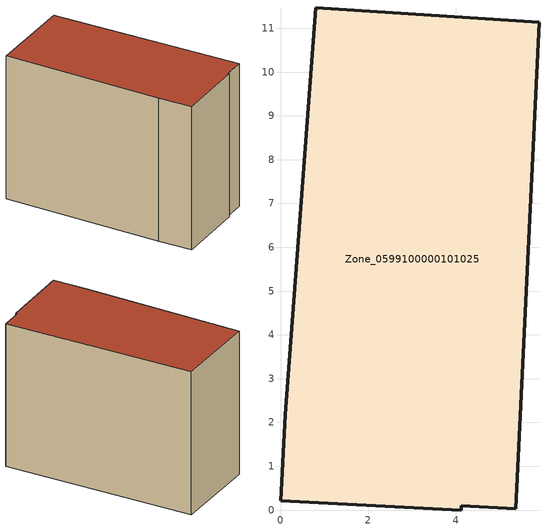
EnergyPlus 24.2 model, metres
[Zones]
Zone_0599100000101025
 floor ground (C_G): 0,0.21 0.11,2.17 0.8,11.46 5.91,11.14 5.37,0.03 4.12,0.09 4.12,0 z0
 wall outside (C_F): 0.11,2.17 0,0.21 4.12,0 4.12,0.09 5.37,0.03 5.91,11.14 0.8,11.46 0.11,2.17 z0:8.58
 roof outside (C_R): 5.91,11.14 0.8,11.46 0.11,2.17 0,0.21 4.12,0 4.12,0.09 5.37,0.03 z8.58
[BUILDING]
Pand.0599100000101025: North Axis=0; Terrain=City; Loads Convergence Tolerance Value=0.04; Temperature Convergence Tolerance Value=0.4; Solar Distribution=FullExterior; Maximum Number of Warmup Days=25; Minimum Number of Warmup Days=1
[Site:Location]
Rotterdam.The.Hague.AP_ZH_NLD Design_Conditions: Latitude=51.96; Longitude=4.45; Time Zone=1; Elevation=-4.5
[SITE:GROUNDTEMPERATURE:BUILDINGSURFACE]
18, 18, 18, 18, 18, 18, 18, 18, 18, 18, 18, 18
[MATERIAL] Thermal Absorptance=0.9; Solar Absorptance=0.7; Visible Absorptance=0.7
Name | Roughness | Thickness | Conductivity | Density | Specific Heat
G.TI.1975-1991 | MediumSmooth | 0.15 | 0.288461 | 540 | 1210
F.TI.1975-1991 | Rough | 0.3 | 0.230769 | 1920 | 840
R.TI.1975-1991 | MediumRough | 0.2 | 0.153846 | 1500 | 1000
[CONSTRUCTION]
C_G: G.TI.1975-1991
C_F: F.TI.1975-1991
C_R: R.TI.1975-1991
[ZONE]
Zone_0599100000101025: Type=1; Multiplier=1; Ceiling Height=Autocalculate; Volume=Autocalculate; Floor Area=autocalculate; Part of Total Floor Area=Yes
[ZONEINFILTRATION:DESIGNFLOWRATE]
Infil_Zone_0599100000101025: Zone or ZoneList or Space or SpaceList=Zone_0599100000101025; Schedule=AlwaysOn; Design Flow Rate Calculation Method=Flow/Area; Flow Rate per Floor Area=0.003; Constant Term Coefficient=1; Temperature Term Coefficient=0; Velocity Term Coefficient=0; Velocity Squared Term Coefficient=0
[HVACTEMPLATE:ZONE:IDEALLOADSAIRSYSTEM]
Zone_0599100000101025: Maximum Heating Supply Air Temperature=50; Minimum Cooling Supply Air Temperature=13; Maximum Heating Supply Air Humidity Ratio=0.0156; Minimum Cooling Supply Air Humidity Ratio=0.0077; Heating Limit=NoLimit; Cooling Limit=NoLimit; Dehumidification Control Type=ConstantSensibleHeatRatio; Cooling Sensible Heat Ratio=0.7; Dehumidification Setpoint=60; Humidification Control Type=None; Humidification Setpoint=30; Outdoor Air Method=None; Outdoor Air Flow Rate per Person=0.00944; Outdoor Air Flow Rate per Zone Floor Area=0; Outdoor Air Flow Rate per Zone=0; Demand Controlled Ventilation Type=None; Outdoor Air Economizer Type=NoEconomizer; Heat Recovery Type=None; Sensible Heat Recovery Effectiveness=0.7; Latent Heat Recovery Effectiveness=0.65
[ZONECONTROL:THERMOSTAT]
ThermostatControl_Zone_0599100000101025: Zone or ZoneList=Zone_0599100000101025; Control Type Schedule=DualSetpointControlType; Control 1=Thermostat_Zone_0599100000101025; Temperature Difference Between Cutout And Setpoint=0
[THERMOSTATSETPOINT:DUALSETPOINT]
Thermostat_Zone_0599100000101025: Heating Setpoint Temperature Schedule=HeatingSetpoint_Zone_0599100000101025; Cooling Setpoint Temperature Schedule=CoolingSetpoint_Zone_0599100000101025
[SCHEDULE:COMPACT]
HeatingSetpoint_Zone_0599100000101025: Through: 12/31, For: AllDays, Until: 24:00, 21
CoolingSetpoint_Zone_0599100000101025: Through: 12/31, For: AllDays, Until: 24:00, 24
DualSetpointControlType: Through: 12/31, For: AllDays, Until: 24:00, 4
AlwaysOn: Through: 12/31, For: AllDays, Until: 24:00, 1
